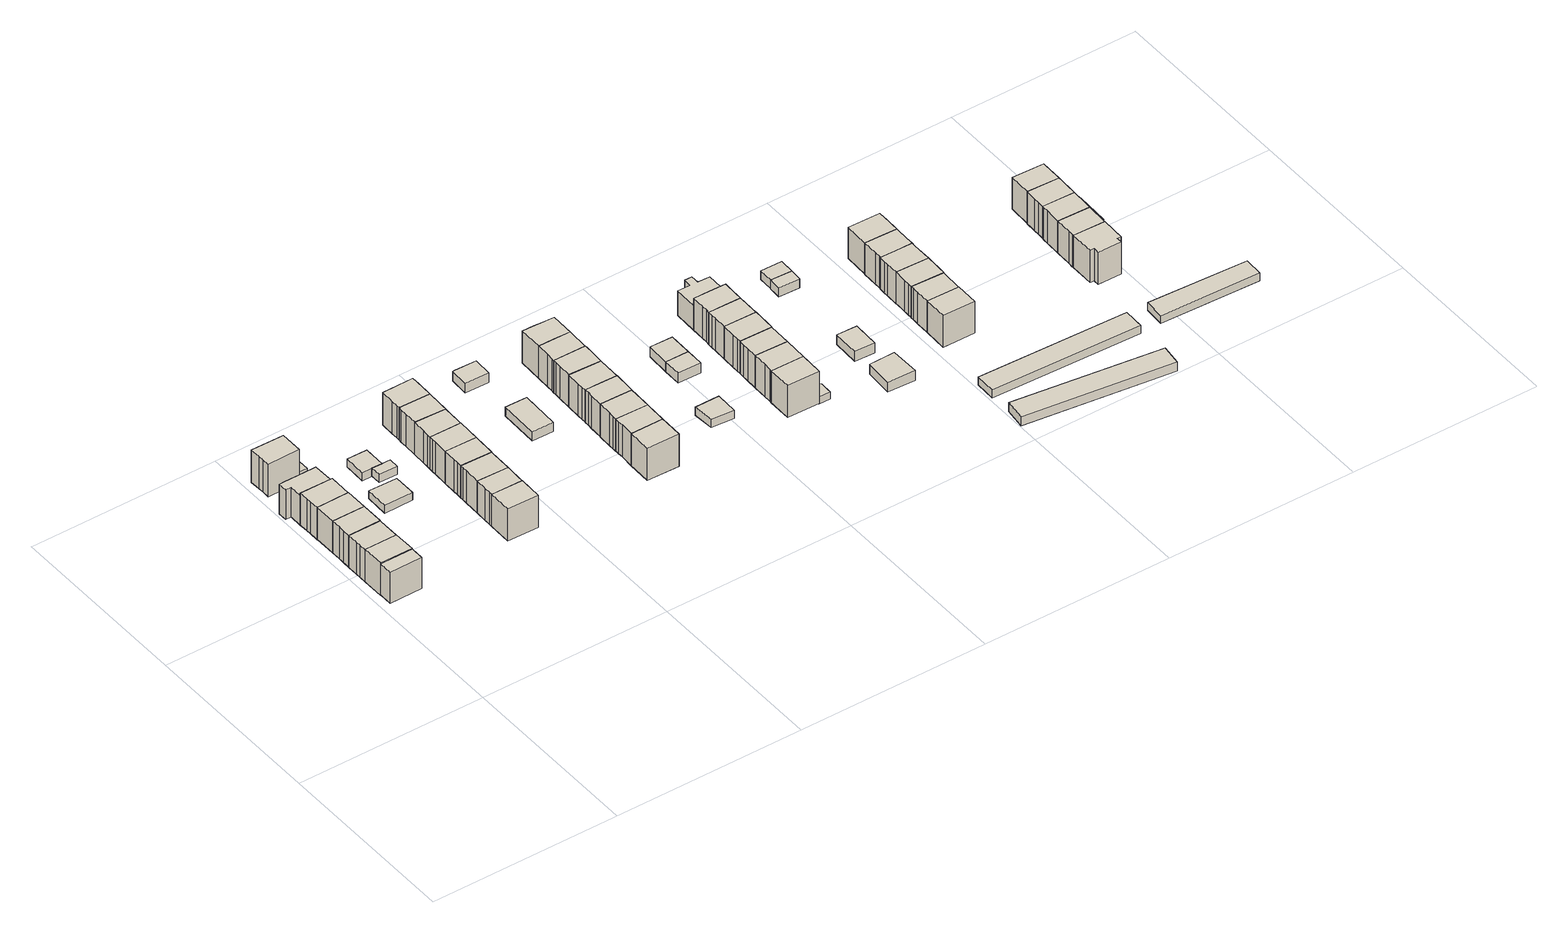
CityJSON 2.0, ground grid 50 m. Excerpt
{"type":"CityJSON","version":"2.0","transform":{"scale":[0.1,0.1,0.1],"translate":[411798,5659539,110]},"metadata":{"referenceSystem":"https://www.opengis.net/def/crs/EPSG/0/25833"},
"CityObjects":{
"building1":{"type":"Building","attributes":{"Dachtyp_tdc":"tdcGableRoof","Gemeindeschluessel":14612000,"Dachneigung":48.62,"QualitaetDacherkennung":71,"Geometrietyp2DReferenz":"3000","measuredHeight":11.36,"function":"31001_9998","roofType":"3100"},"geometry":[{"type":"Solid","lod":"1","boundaries":[[[[0,1,2,3]],[[4,5,6,7]],[[3,5,4,0]],[[2,6,5,3]],[[1,7,6,2]],[[0,4,7,1]]]]}]},
"building2":{"type":"Building","attributes":{"Dachtyp_tdc":"tdcGableRoof","Gemeindeschluessel":14612000,"Dachneigung":48.06,"QualitaetDacherkennung":89,"Geometrietyp2DReferenz":"3000","measuredHeight":11.69,"function":"31001_9998","roofType":"3100"},"geometry":[{"type":"Solid","lod":"1","boundaries":[[[[8,9,10,11]],[[12,13,14,15]],[[11,13,12,8]],[[10,14,13,11]],[[9,15,14,10]],[[8,12,15,9]]]]}]},
"building3":{"type":"Building","attributes":{"Dachtyp_tdc":"tdcGableRoof","Gemeindeschluessel":14612000,"Dachneigung":48.66,"QualitaetDacherkennung":88,"Geometrietyp2DReferenz":"3000","measuredHeight":11.67,"function":"31001_9998","roofType":"3100"},"geometry":[{"type":"Solid","lod":"1","boundaries":[[[[16,17,18,19,20,21,22,23,24]],[[25,26,27,28,29,12,30,15,31]],[[24,26,25,16]],[[23,27,26,24]],[[22,28,27,23]],[[21,29,28,22]],[[20,12,29,21]],[[19,30,12,20]],[[18,15,30,19]],[[17,31,15,18]],[[16,25,31,17]]]]}]},
"building4":{"type":"Building","attributes":{"Dachtyp_tdc":"tdcGableRoof","Gemeindeschluessel":14612000,"Dachneigung":47.89,"QualitaetDacherkennung":84,"Geometrietyp2DReferenz":"3000","measuredHeight":11.69,"function":"31001_9998","roofType":"3100"},"geometry":[{"type":"Solid","lod":"1","boundaries":[[[[32,33,34,35,36,37,38,39,40]],[[41,42,43,44,45,46,47,48,49]],[[40,42,41,32]],[[39,43,42,40]],[[38,44,43,39]],[[37,45,44,38]],[[36,46,45,37]],[[35,47,46,36]],[[34,48,47,35]],[[33,49,48,34]],[[32,41,49,33]]]]}]},
"building5":{"type":"Building","attributes":{"Dachtyp_tdc":"tdcFreeFormRoof","Gemeindeschluessel":14612000,"Dachneigung":47.27,"QualitaetDacherkennung":89,"Geometrietyp2DReferenz":"3000","measuredHeight":11.6,"function":"31001_9998","roofType":"5000"},"geometry":[{"type":"Solid","lod":"1","boundaries":[[[[36,34,50,51]],[[46,52,53,48]],[[51,52,46,36]],[[50,53,52,51]],[[34,48,53,50]],[[36,46,48,34]]]]}]},
"building6":{"type":"Building","attributes":{"Dachtyp_tdc":"tdcFreeFormRoof","Gemeindeschluessel":14612000,"Dachneigung":48.48,"QualitaetDacherkennung":84,"Geometrietyp2DReferenz":"3000","measuredHeight":11.69,"function":"31001_9998","roofType":"5000"},"geometry":[{"type":"Solid","lod":"1","boundaries":[[[[54,55,56,57,58,59]],[[60,61,62,63,64,65]],[[59,61,60,54]],[[58,62,61,59]],[[57,63,62,58]],[[56,64,63,57]],[[55,65,64,56]],[[54,60,65,55]]]]}]},
"building7":{"type":"Building","attributes":{"Dachtyp_tdc":"tdcGableRoof","Gemeindeschluessel":14612000,"Dachneigung":48.57,"QualitaetDacherkennung":85,"Geometrietyp2DReferenz":"3000","measuredHeight":11.7,"function":"31001_9998","roofType":"3100"},"geometry":[{"type":"Solid","lod":"1","boundaries":[[[[66,67,68,69,70,71,72,73,74,75]],[[76,77,78,79,80,81,62,82,61,83]],[[75,77,76,66]],[[74,78,77,75]],[[73,79,78,74]],[[72,80,79,73]],[[71,81,80,72]],[[70,62,81,71]],[[69,82,62,70]],[[68,61,82,69]],[[67,83,61,68]],[[66,76,83,67]]]]}]},
"building8":{"type":"Building","attributes":{"Dachtyp_tdc":"tdcFreeFormRoof","Gemeindeschluessel":14612000,"Dachneigung":56.59,"QualitaetDacherkennung":27,"Geometrietyp2DReferenz":"3000","measuredHeight":2.57,"function":"31001_9998","roofType":"5000"},"geometry":[{"type":"Solid","lod":"1","boundaries":[[[[84,85,86,87,88]],[[28,89,90,91,29]],[[88,89,28,84]],[[87,90,89,88]],[[86,91,90,87]],[[85,29,91,86]],[[84,28,29,85]]]]}]},
"building9":{"type":"Building","attributes":{"Dachtyp_tdc":"tdcFreeFormRoof","Gemeindeschluessel":14612000,"Dachneigung":48.13,"QualitaetDacherkennung":85,"Geometrietyp2DReferenz":"3000","measuredHeight":11.7,"function":"31001_9998","roofType":"5000"},"geometry":[{"type":"Solid","lod":"1","boundaries":[[[[92,93,94,95,96,97]],[[98,99,100,101,102,103]],[[97,99,98,92]],[[96,100,99,97]],[[95,101,100,96]],[[94,102,101,95]],[[93,103,102,94]],[[92,98,103,93]]]]}]},
"building10":{"type":"Building","attributes":{"Dachtyp_tdc":"tdcPolyFlatRoof","Gemeindeschluessel":14612000,"Dachneigung":0,"QualitaetDacherkennung":0,"Geometrietyp2DReferenz":"3000","BezugspunktDach":"2000","measuredHeight":3,"function":"31001_9998"},"geometry":[{"type":"Solid","lod":"1","boundaries":[[[[104,105,106,107,108,109]],[[80,110,111,112,113,81]],[[109,110,80,104]],[[108,111,110,109]],[[107,112,111,108]],[[106,113,112,107]],[[105,81,113,106]],[[104,80,81,105]]]]}]},
"building11":{"type":"Building","attributes":{"Dachtyp_tdc":"tdcPolyFlatRoof","Gemeindeschluessel":14612000,"Dachneigung":0,"QualitaetDacherkennung":62,"Geometrietyp2DReferenz":"3000","measuredHeight":3,"function":"31001_9998","roofType":"1000"},"geometry":[{"type":"Solid","lod":"1","boundaries":[[[[114,115,116,117]],[[118,119,120,121]],[[117,119,118,114]],[[116,120,119,117]],[[115,121,120,116]],[[114,118,121,115]]]]}]},
"building12":{"type":"Building","attributes":{"Dachtyp_tdc":"tdcPolyFlatRoof","Gemeindeschluessel":14612000,"Dachneigung":0,"QualitaetDacherkennung":68,"Geometrietyp2DReferenz":"3000","measuredHeight":3,"function":"31001_9998","roofType":"1000"},"geometry":[{"type":"Solid","lod":"1","boundaries":[[[[116,122,123,117]],[[120,119,124,125]],[[117,119,120,116]],[[123,124,119,117]],[[122,125,124,123]],[[116,120,125,122]]]]}]},
"building13":{"type":"Building","attributes":{"Dachtyp_tdc":"tdcPolyFlatRoof","Gemeindeschluessel":14612000,"Dachneigung":3.36,"QualitaetDacherkennung":92,"Geometrietyp2DReferenz":"3000","measuredHeight":2.39,"function":"31001_9998","roofType":"2100"},"geometry":[{"type":"Solid","lod":"1","boundaries":[[[[126,127,128,129]],[[130,131,132,133]],[[129,131,130,126]],[[128,132,131,129]],[[127,133,132,128]],[[126,130,133,127]]]]}]},
"building14":{"type":"Building","attributes":{"Dachtyp_tdc":"tdcPolyFlatRoof","Gemeindeschluessel":14612000,"Dachneigung":4.15,"QualitaetDacherkennung":97,"Geometrietyp2DReferenz":"3000","measuredHeight":2.44,"function":"31001_9998","roofType":"2100"},"geometry":[{"type":"Solid","lod":"1","boundaries":[[[[134,135,136,137,138]],[[139,140,141,142,143]],[[138,140,139,134]],[[137,141,140,138]],[[136,142,141,137]],[[135,143,142,136]],[[134,139,143,135]]]]}]},
"building15":{"type":"Building","attributes":{"Dachtyp_tdc":"tdcPolyFlatRoof","Gemeindeschluessel":14612000,"Dachneigung":3.51,"QualitaetDacherkennung":94,"Geometrietyp2DReferenz":"3000","measuredHeight":2.45,"function":"31001_9998","roofType":"2100"},"geometry":[{"type":"Solid","lod":"1","boundaries":[[[[144,145,146,147,148]],[[149,150,151,152,153]],[[148,150,149,144]],[[147,151,150,148]],[[146,152,151,147]],[[145,153,152,146]],[[144,149,153,145]]]]}]},
"building16":{"type":"Building","attributes":{"Dachtyp_tdc":"tdcHipAndGableRoof","Gemeindeschluessel":14612000,"Dachneigung":49.47,"QualitaetDacherkennung":77,"Geometrietyp2DReferenz":"3000","measuredHeight":11.58,"function":"31001_9998","roofType":"5000"},"geometry":[{"type":"Solid","lod":"1","boundaries":[[[[154,155,156,157]],[[158,159,160,161]],[[157,159,158,154]],[[156,160,159,157]],[[155,161,160,156]],[[154,158,161,155]]]]}]},
"building17":{"type":"Building","attributes":{"Dachtyp_tdc":"tdcGableRoof","Gemeindeschluessel":14612000,"Dachneigung":48.68,"QualitaetDacherkennung":81,"Geometrietyp2DReferenz":"3000","measuredHeight":11.58,"function":"31001_9998","roofType":"3100"},"geometry":[{"type":"Solid","lod":"1","boundaries":[[[[162,163,164,165,166,167,168,169]],[[170,171,172,173,174,175,176,177]],[[169,171,170,162]],[[168,172,171,169]],[[167,173,172,168]],[[166,174,173,167]],[[165,175,174,166]],[[164,176,175,165]],[[163,177,176,164]],[[162,170,177,163]]]]}]},
"building18":{"type":"Building","attributes":{"Dachtyp_tdc":"tdcFreeFormRoof","Gemeindeschluessel":14612000,"Dachneigung":48.72,"QualitaetDacherkennung":82,"Geometrietyp2DReferenz":"3000","measuredHeight":11.56,"function":"31001_9998","roofType":"5000"},"geometry":[{"type":"Solid","lod":"1","boundaries":[[[[166,164,178,179,180,181]],[[174,182,183,184,185,176]],[[181,182,174,166]],[[180,183,182,181]],[[179,184,183,180]],[[178,185,184,179]],[[164,176,185,178]],[[166,174,176,164]]]]}]},
"building19":{"type":"Building","attributes":{"Dachtyp_tdc":"tdcGableRoof","Gemeindeschluessel":14612000,"Dachneigung":48.4,"QualitaetDacherkennung":82,"Geometrietyp2DReferenz":"3000","measuredHeight":11.58,"function":"31001_9998","roofType":"3100"},"geometry":[{"type":"Solid","lod":"1","boundaries":[[[[186,187,188,189,190,191]],[[192,185,184,193,194,195]],[[191,185,192,186]],[[190,184,185,191]],[[189,193,184,190]],[[188,194,193,189]],[[187,195,194,188]],[[186,192,195,187]]]]}]},
"building20":{"type":"Building","attributes":{"Dachtyp_tdc":"tdcFreeFormRoof","Gemeindeschluessel":14612000,"Dachneigung":48.79,"QualitaetDacherkennung":82,"Geometrietyp2DReferenz":"3000","measuredHeight":11.69,"function":"31001_9998","roofType":"5000"},"geometry":[{"type":"Solid","lod":"1","boundaries":[[[[187,186,196,197,198,199]],[[195,200,201,202,203,192]],[[199,200,195,187]],[[198,201,200,199]],[[197,202,201,198]],[[196,203,202,197]],[[186,192,203,196]],[[187,195,192,186]]]]}]},
"building21":{"type":"Building","attributes":{"Dachtyp_tdc":"tdcFreeFormRoof","Gemeindeschluessel":14612000,"Dachneigung":48.69,"QualitaetDacherkennung":81,"Geometrietyp2DReferenz":"3000","measuredHeight":11.61,"function":"31001_9998","roofType":"5000"},"geometry":[{"type":"Solid","lod":"1","boundaries":[[[[204,205,206,207,208,209]],[[202,210,211,212,213,203]],[[209,210,202,204]],[[208,211,210,209]],[[207,212,211,208]],[[206,213,212,207]],[[205,203,213,206]],[[204,202,203,205]]]]}]},
"building22":{"type":"Building","attributes":{"Dachtyp_tdc":"tdcFreeFormRoof","Gemeindeschluessel":14612000,"Dachneigung":47.93,"QualitaetDacherkennung":81,"Geometrietyp2DReferenz":"3000","measuredHeight":11.59,"function":"31001_9998","roofType":"5000"},"geometry":[{"type":"Solid","lod":"1","boundaries":[[[[214,215,216,217,218,219]],[[213,212,220,221,222,223]],[[219,212,213,214]],[[218,220,212,219]],[[217,221,220,218]],[[216,222,221,217]],[[215,223,222,216]],[[214,213,223,215]]]]}]},
"building23":{"type":"Building","attributes":{"Dachtyp_tdc":"tdcFreeFormRoof","Gemeindeschluessel":14612000,"Dachneigung":48.49,"QualitaetDacherkennung":83,"Geometrietyp2DReferenz":"3000","measuredHeight":11.59,"function":"31001_9998","roofType":"5000"},"geometry":[{"type":"Solid","lod":"1","boundaries":[[[[216,215,224,225,226,227,228]],[[222,229,230,231,232,233,223]],[[228,229,222,216]],[[227,230,229,228]],[[226,231,230,227]],[[225,232,231,226]],[[224,233,232,225]],[[215,223,233,224]],[[216,222,223,215]]]]}]},
"building24":{"type":"Building","attributes":{"Dachtyp_tdc":"tdcGableRoof","Gemeindeschluessel":14612000,"Dachneigung":25.52,"QualitaetDacherkennung":22,"Geometrietyp2DReferenz":"3000","measuredHeight":3.19,"function":"31001_9998","roofType":"3100"},"geometry":[{"type":"Solid","lod":"1","boundaries":[[[[234,235,236,237]],[[238,239,240,241]],[[237,239,238,234]],[[236,240,239,237]],[[235,241,240,236]],[[234,238,241,235]]]]}]},
"building25":{"type":"Building","attributes":{"Dachtyp_tdc":"tdcFreeFormRoof","Gemeindeschluessel":14612000,"Dachneigung":60.91,"QualitaetDacherkennung":11,"Geometrietyp2DReferenz":"3000","measuredHeight":3.28,"function":"31001_9998","roofType":"5000"},"geometry":[{"type":"Solid","lod":"1","boundaries":[[[[242,243,244,245]],[[240,246,247,241]],[[245,246,240,242]],[[244,247,246,245]],[[243,241,247,244]],[[242,240,241,243]]]]}]},
"building26":{"type":"Building","attributes":{"Dachtyp_tdc":"tdcPolyFlatRoof","Gemeindeschluessel":14612000,"Dachneigung":0,"QualitaetDacherkennung":0,"Geometrietyp2DReferenz":"3000","BezugspunktDach":"2000","measuredHeight":3,"function":"31001_9998"},"geometry":[{"type":"Solid","lod":"1","boundaries":[[[[248,249,250,251]],[[246,252,253,247]],[[251,252,246,248]],[[250,253,252,251]],[[249,247,253,250]],[[248,246,247,249]]]]}]},
"building27":{"type":"Building","attributes":{"Dachtyp_tdc":"tdcPolyFlatRoof","Gemeindeschluessel":14612000,"Dachneigung":2.96,"QualitaetDacherkennung":95,"Geometrietyp2DReferenz":"3000","measuredHeight":2.78,"function":"31001_9998","roofType":"2100"},"geometry":[{"type":"Solid","lod":"1","boundaries":[[[[254,255,256,257]],[[258,259,260,261]],[[257,259,258,254]],[[256,260,259,257]],[[255,261,260,256]],[[254,258,261,255]]]]}]},
"building28":{"type":"Building","attributes":{"Dachtyp_tdc":"tdcPolyFlatRoof","Gemeindeschluessel":14612000,"Dachneigung":0,"QualitaetDacherkennung":91,"Geometrietyp2DReferenz":"3000","measuredHeight":2.86,"function":"31001_9998","roofType":"1000"},"geometry":[{"type":"Solid","lod":"1","boundaries":[[[[262,263,264,265,266]],[[267,268,269,270,271]],[[266,268,267,262]],[[265,269,268,266]],[[264,270,269,265]],[[263,271,270,264]],[[262,267,271,263]]]]}]},
"building29":{"type":"Building","attributes":{"Dachtyp_tdc":"tdcFreeFormRoof","Gemeindeschluessel":14612000,"Dachneigung":47.84,"QualitaetDacherkennung":83,"Geometrietyp2DReferenz":"3000","measuredHeight":11.62,"function":"31001_9998","roofType":"5000"},"geometry":[{"type":"Solid","lod":"1","boundaries":[[[[272,273,274,275,276]],[[277,278,279,280,281]],[[276,278,277,272]],[[275,279,278,276]],[[274,280,279,275]],[[273,281,280,274]],[[272,277,281,273]]]]}]},
"building30":{"type":"Building","attributes":{"Dachtyp_tdc":"tdcFreeFormRoof","Gemeindeschluessel":14612000,"Dachneigung":47.9,"QualitaetDacherkennung":84,"Geometrietyp2DReferenz":"3000","measuredHeight":11.61,"function":"31001_9998","roofType":"5000"},"geometry":[{"type":"Solid","lod":"1","boundaries":[[[[276,275,282,283,284,285]],[[278,286,287,288,289,279]],[[285,286,278,276]],[[284,287,286,285]],[[283,288,287,284]],[[282,289,288,283]],[[275,279,289,282]],[[276,278,279,275]]]]}]},
"building31":{"type":"Building","attributes":{"Dachtyp_tdc":"tdcFreeFormRoof","Gemeindeschluessel":14612000,"Dachneigung":47.68,"QualitaetDacherkennung":83,"Geometrietyp2DReferenz":"3000","measuredHeight":11.76,"function":"31001_9998","roofType":"5000"},"geometry":[{"type":"Solid","lod":"1","boundaries":[[[[283,282,290,291,292,293,294]],[[295,296,297,298,299,300,301]],[[294,296,295,283]],[[293,297,296,294]],[[292,298,297,293]],[[291,299,298,292]],[[290,300,299,291]],[[282,301,300,290]],[[283,295,301,282]]]]}]},
"building32":{"type":"Building","attributes":{"Dachtyp_tdc":"tdcGableRoof","Gemeindeschluessel":14612000,"Dachneigung":47.78,"QualitaetDacherkennung":82,"Geometrietyp2DReferenz":"3000","measuredHeight":11.75,"function":"31001_9998","roofType":"3100"},"geometry":[{"type":"Solid","lod":"1","boundaries":[[[[302,303,304,305,306,307,308,309]],[[310,311,312,313,314,315,316,317]],[[309,311,310,302]],[[308,312,311,309]],[[307,313,312,308]],[[306,314,313,307]],[[305,315,314,306]],[[304,316,315,305]],[[303,317,316,304]],[[302,310,317,303]]]]}]},
"building33":{"type":"Building","attributes":{"Dachtyp_tdc":"tdcPolyFlatRoof","Gemeindeschluessel":14612000,"Dachneigung":0,"QualitaetDacherkennung":61,"Geometrietyp2DReferenz":"3000","measuredHeight":3,"function":"31001_9998","roofType":"1000"},"geometry":[{"type":"Solid","lod":"1","boundaries":[[[[318,319,320,321,322]],[[323,324,301,325,326]],[[322,324,323,318]],[[321,301,324,322]],[[320,325,301,321]],[[319,326,325,320]],[[318,323,326,319]]]]}]},
"building34":{"type":"Building","attributes":{"Dachtyp_tdc":"tdcFreeFormRoof","Gemeindeschluessel":14612000,"Dachneigung":48.76,"QualitaetDacherkennung":84,"Geometrietyp2DReferenz":"3000","measuredHeight":11.66,"function":"31001_9998","roofType":"5000"},"geometry":[{"type":"Solid","lod":"1","boundaries":[[[[327,328,329,330,331,332]],[[333,334,335,336,337,338]],[[332,334,333,327]],[[331,335,334,332]],[[330,336,335,331]],[[329,337,336,330]],[[328,338,337,329]],[[327,333,338,328]]]]}]},
"building35":{"type":"Building","attributes":{"Dachtyp_tdc":"tdcGableRoof","Gemeindeschluessel":14612000,"Dachneigung":39.22,"QualitaetDacherkennung":37,"Geometrietyp2DReferenz":"3000","measuredHeight":2.44,"function":"31001_9998","roofType":"3100"},"geometry":[{"type":"Solid","lod":"1","boundaries":[[[[339,340,341,342]],[[301,300,343,325]],[[342,300,301,339]],[[341,343,300,342]],[[340,325,343,341]],[[339,301,325,340]]]]}]},
"building36":{"type":"Building","attributes":{"Dachtyp_tdc":"tdcFreeFormRoof","Gemeindeschluessel":14612000,"Dachneigung":47.85,"QualitaetDacherkennung":82,"Geometrietyp2DReferenz":"3000","measuredHeight":11.65,"function":"31001_9998","roofType":"5000"},"geometry":[{"type":"Solid","lod":"1","boundaries":[[[[344,345,346,347,348,349,350]],[[338,337,351,352,353,354,355]],[[350,337,338,344]],[[349,351,337,350]],[[348,352,351,349]],[[347,353,352,348]],[[346,354,353,347]],[[345,355,354,346]],[[344,338,355,345]]]]}]},
"building37":{"type":"Building","attributes":{"Dachtyp_tdc":"tdcFreeFormRoof","Gemeindeschluessel":14612000,"Dachneigung":47.59,"QualitaetDacherkennung":84,"Geometrietyp2DReferenz":"3000","measuredHeight":11.63,"function":"31001_9998","roofType":"5000"},"geometry":[{"type":"Solid","lod":"1","boundaries":[[[[356,357,358,359,360,361]],[[362,363,364,365,354,353]],[[361,363,362,356]],[[360,364,363,361]],[[359,365,364,360]],[[358,354,365,359]],[[357,353,354,358]],[[356,362,353,357]]]]}]},
"building38":{"type":"Building","attributes":{"Dachtyp_tdc":"tdcPolyFlatRoof","Gemeindeschluessel":14612000,"Dachneigung":0,"QualitaetDacherkennung":77,"Geometrietyp2DReferenz":"3000","measuredHeight":3,"function":"31001_9998","roofType":"1000"},"geometry":[{"type":"Solid","lod":"1","boundaries":[[[[366,367,368,369]],[[370,371,372,373]],[[369,371,370,366]],[[368,372,371,369]],[[367,373,372,368]],[[366,370,373,367]]]]}]},
"building39":{"type":"Building","attributes":{"Dachtyp_tdc":"tdcHipAndGableRoof","Gemeindeschluessel":14612000,"Dachneigung":48.49,"QualitaetDacherkennung":77,"Geometrietyp2DReferenz":"3000","measuredHeight":11.59,"function":"31001_9998","roofType":"5000"},"geometry":[{"type":"Solid","lod":"1","boundaries":[[[[360,374,359,375,376,377,378]],[[364,379,380,381,382,365,383]],[[378,379,364,360]],[[377,380,379,378]],[[376,381,380,377]],[[375,382,381,376]],[[359,365,382,375]],[[374,383,365,359]],[[360,364,383,374]]]]}]},
"building40":{"type":"Building","attributes":{"Dachtyp_tdc":"tdcFreeFormRoof","Gemeindeschluessel":14612000,"Dachneigung":35.54,"QualitaetDacherkennung":19,"Geometrietyp2DReferenz":"3000","measuredHeight":2.54,"function":"31001_9998","roofType":"5000"},"geometry":[{"type":"Solid","lod":"1","boundaries":[[[[384,385,386,387]],[[372,371,388,389]],[[387,371,372,384]],[[386,388,371,387]],[[385,389,388,386]],[[384,372,389,385]]]]}]},
"building41":{"type":"Building","attributes":{"Dachtyp_tdc":"tdcPolyFlatRoof","Gemeindeschluessel":14612000,"Dachneigung":3.02,"QualitaetDacherkennung":97,"Geometrietyp2DReferenz":"3000","measuredHeight":2.49,"function":"31001_9998","roofType":"2100"},"geometry":[{"type":"Solid","lod":"1","boundaries":[[[[390,391,392,393]],[[394,395,396,397]],[[393,395,394,390]],[[392,396,395,393]],[[391,397,396,392]],[[390,394,397,391]]]]}]},
"building42":{"type":"Building","attributes":{"Dachtyp_tdc":"tdcPolyFlatRoof","Gemeindeschluessel":14612000,"Dachneigung":0,"QualitaetDacherkennung":95,"Geometrietyp2DReferenz":"3000","measuredHeight":2.93,"function":"31001_9998","roofType":"1000"},"geometry":[{"type":"Solid","lod":"1","boundaries":[[[[398,399,400,401]],[[402,403,404,405]],[[401,403,402,398]],[[400,404,403,401]],[[399,405,404,400]],[[398,402,405,399]]]]}]},
"building43":{"type":"Building","attributes":{"Dachtyp_tdc":"tdcPolyFlatRoof","Gemeindeschluessel":14612000,"Dachneigung":0,"QualitaetDacherkennung":95,"Geometrietyp2DReferenz":"3000","measuredHeight":2.89,"function":"31001_9998","roofType":"1000"},"geometry":[{"type":"Solid","lod":"1","boundaries":[[[[398,406,407,399]],[[402,405,408,409]],[[399,405,402,398]],[[407,408,405,399]],[[406,409,408,407]],[[398,402,409,406]]]]}]},
"building44":{"type":"Building","attributes":{"Dachtyp_tdc":"tdcFreeFormRoof","Gemeindeschluessel":14612000,"Dachneigung":47.08,"QualitaetDacherkennung":82,"Geometrietyp2DReferenz":"3000","measuredHeight":11.62,"function":"31001_9998","roofType":"5000"},"geometry":[{"type":"Solid","lod":"1","boundaries":[[[[410,411,412,413,414]],[[415,416,417,418,419]],[[414,416,415,410]],[[413,417,416,414]],[[412,418,417,413]],[[411,419,418,412]],[[410,415,419,411]]]]}]},
"building45":{"type":"Building","attributes":{"Dachtyp_tdc":"tdcFreeFormRoof","Gemeindeschluessel":14612000,"Dachneigung":48.55,"QualitaetDacherkennung":84,"Geometrietyp2DReferenz":"3000","measuredHeight":11.74,"function":"31001_9998","roofType":"5000"},"geometry":[{"type":"Solid","lod":"1","boundaries":[[[[420,413,412,421,422,423]],[[424,425,426,427,428,429]],[[423,425,424,420]],[[422,426,425,423]],[[421,427,426,422]],[[412,428,427,421]],[[413,429,428,412]],[[420,424,429,413]]]]}]},
"building46":{"type":"Building","attributes":{"Dachtyp_tdc":"tdcFreeFormRoof","Gemeindeschluessel":14612000,"Dachneigung":48.99,"QualitaetDacherkennung":82,"Geometrietyp2DReferenz":"3000","measuredHeight":11.74,"function":"31001_9998","roofType":"5000"},"geometry":[{"type":"Solid","lod":"1","boundaries":[[[[430,422,421,431,432,433]],[[434,435,436,437,427,426]],[[433,435,434,430]],[[432,436,435,433]],[[431,437,436,432]],[[421,427,437,431]],[[422,426,427,421]],[[430,434,426,422]]]]}]},
"building47":{"type":"Building","attributes":{"Dachtyp_tdc":"tdcFreeFormRoof","Gemeindeschluessel":14612000,"Dachneigung":37.14,"QualitaetDacherkennung":25,"Geometrietyp2DReferenz":"3000","measuredHeight":2.57,"function":"31001_9998","roofType":"5000"},"geometry":[{"type":"Solid","lod":"1","boundaries":[[[[438,439,440,441,442]],[[443,444,445,446,447]],[[442,444,443,438]],[[441,445,444,442]],[[440,446,445,441]],[[439,447,446,440]],[[438,443,447,439]]]]}]},
"building48":{"type":"Building","attributes":{"Dachtyp_tdc":"tdcFreeFormRoof","Gemeindeschluessel":14612000,"Dachneigung":48.8,"QualitaetDacherkennung":83,"Geometrietyp2DReferenz":"3000","measuredHeight":11.77,"function":"31001_9998","roofType":"5000"},"geometry":[{"type":"Solid","lod":"1","boundaries":[[[[448,449,450,451,452,453]],[[436,454,455,456,457,437]],[[453,454,436,448]],[[452,455,454,453]],[[451,456,455,452]],[[450,457,456,451]],[[449,437,457,450]],[[448,436,437,449]]]]}]},
"building49":{"type":"Building","attributes":{"Dachtyp_tdc":"tdcFreeFormRoof","Gemeindeschluessel":14612000,"Dachneigung":48.8,"QualitaetDacherkennung":84,"Geometrietyp2DReferenz":"3000","measuredHeight":11.77,"function":"31001_9998","roofType":"5000"},"geometry":[{"type":"Solid","lod":"1","boundaries":[[[[458,459,460,461,462,463]],[[456,464,465,466,467,457]],[[463,464,456,458]],[[462,465,464,463]],[[461,466,465,462]],[[460,467,466,461]],[[459,457,467,460]],[[458,456,457,459]]]]}]},
"building50":{"type":"Building","attributes":{"Dachtyp_tdc":"tdcGableRoof","Gemeindeschluessel":14612000,"Dachneigung":48.34,"QualitaetDacherkennung":82,"Geometrietyp2DReferenz":"3000","measuredHeight":11.71,"function":"31001_9998","roofType":"3100"},"geometry":[{"type":"Solid","lod":"1","boundaries":[[[[460,468,469,470,471,472,473,461,474]],[[475,476,477,478,479,480,481,482,483]],[[474,476,475,460]],[[461,477,476,474]],[[473,478,477,461]],[[472,479,478,473]],[[471,480,479,472]],[[470,481,480,471]],[[469,482,481,470]],[[468,483,482,469]],[[460,475,483,468]]]]}]},
"building51":{"type":"Building","attributes":{"Dachtyp_tdc":"tdcHipAndGableRoof","Gemeindeschluessel":14612000,"Dachneigung":48.66,"QualitaetDacherkennung":78,"Geometrietyp2DReferenz":"3000","measuredHeight":11.61,"function":"31001_9998","roofType":"5000"},"geometry":[{"type":"Solid","lod":"1","boundaries":[[[[484,485,486,487,488,489,490,491,492]],[[480,493,494,495,496,497,498,482,481]],[[492,493,480,484]],[[491,494,493,492]],[[490,495,494,491]],[[489,496,495,490]],[[488,497,496,489]],[[487,498,497,488]],[[486,482,498,487]],[[485,481,482,486]],[[484,480,481,485]]]]}]},
"building52":{"type":"Building","attributes":{"Dachtyp_tdc":"tdcPolyFlatRoof","Gemeindeschluessel":14612000,"Dachneigung":0,"QualitaetDacherkennung":67,"Geometrietyp2DReferenz":"3000","measuredHeight":3,"function":"31001_9998","roofType":"1000"},"geometry":[{"type":"Solid","lod":"1","boundaries":[[[[499,500,501,502]],[[503,467,504,505]],[[502,467,503,499]],[[501,504,467,502]],[[500,505,504,501]],[[499,503,505,500]]]]}]},
"building53":{"type":"Building","attributes":{"Dachtyp_tdc":"tdcPolyFlatRoof","Gemeindeschluessel":14612000,"Dachneigung":2.58,"QualitaetDacherkennung":90,"Geometrietyp2DReferenz":"3000","measuredHeight":2.98,"function":"31001_9998","roofType":"2100"},"geometry":[{"type":"Solid","lod":"1","boundaries":[[[[506,507,508,509]],[[510,511,512,513]],[[509,511,510,506]],[[508,512,511,509]],[[507,513,512,508]],[[506,510,513,507]]]]}]},
"building54":{"type":"Building","attributes":{"Dachtyp_tdc":"tdcPolyFlatRoof","Gemeindeschluessel":14612000,"Dachneigung":0,"QualitaetDacherkennung":92,"Geometrietyp2DReferenz":"3000","measuredHeight":2.87,"function":"31001_9998","roofType":"1000"},"geometry":[{"type":"Solid","lod":"1","boundaries":[[[[514,515,516,517]],[[518,519,520,521]],[[517,519,518,514]],[[516,520,519,517]],[[515,521,520,516]],[[514,518,521,515]]]]}]},
"building55":{"type":"Building","attributes":{"Dachtyp_tdc":"tdcPolyFlatRoof","Gemeindeschluessel":14612000,"Dachneigung":3.14,"QualitaetDacherkennung":92,"Geometrietyp2DReferenz":"3000","measuredHeight":2.66,"function":"31001_9998","roofType":"2100"},"geometry":[{"type":"Solid","lod":"1","boundaries":[[[[522,523,524,525]],[[526,527,528,529]],[[525,527,526,522]],[[524,528,527,525]],[[523,529,528,524]],[[522,526,529,523]]]]}]},
"building56":{"type":"Building","attributes":{"Dachtyp_tdc":"tdcPolyFlatRoof","Gemeindeschluessel":14612000,"Dachneigung":0,"QualitaetDacherkennung":91,"Geometrietyp2DReferenz":"3000","measuredHeight":2.52,"function":"31001_9998","roofType":"1000"},"geometry":[{"type":"Solid","lod":"1","boundaries":[[[[525,524,530,531]],[[532,533,534,535]],[[531,533,532,525]],[[530,534,533,531]],[[524,535,534,530]],[[525,532,535,524]]]]}]},
"building57":{"type":"Building","attributes":{"Dachtyp_tdc":"tdcHipAndGableRoof","Gemeindeschluessel":14612000,"Dachneigung":48.23,"QualitaetDacherkennung":74,"Geometrietyp2DReferenz":"3000","measuredHeight":11.63,"function":"31001_9998","roofType":"5000"},"geometry":[{"type":"Solid","lod":"1","boundaries":[[[[536,537,538,539]],[[540,541,542,543]],[[539,541,540,536]],[[538,542,541,539]],[[537,543,542,538]],[[536,540,543,537]]]]}]},
"building58":{"type":"Building","attributes":{"Dachtyp_tdc":"tdcFreeFormRoof","Gemeindeschluessel":14612000,"Dachneigung":48.41,"QualitaetDacherkennung":80,"Geometrietyp2DReferenz":"3000","measuredHeight":11.55,"function":"31001_9998","roofType":"5000"},"geometry":[{"type":"Solid","lod":"1","boundaries":[[[[544,545,546,547,548,549]],[[543,550,551,552,553,540]],[[549,550,543,544]],[[548,551,550,549]],[[547,552,551,548]],[[546,553,552,547]],[[545,540,553,546]],[[544,543,540,545]]]]}]},
"building59":{"type":"Building","attributes":{"Dachtyp_tdc":"tdcPolyFlatRoof","Gemeindeschluessel":14612000,"Dachneigung":0,"QualitaetDacherkennung":85,"Geometrietyp2DReferenz":"3000","measuredHeight":2.47,"function":"31001_2463","roofType":"1000"},"geometry":[{"type":"Solid","lod":"1","boundaries":[[[[554,555,556,557]],[[558,559,560,561]],[[557,559,558,554]],[[556,560,559,557]],[[555,561,560,556]],[[554,558,561,555]]]]}]},
"building60":{"type":"Building","attributes":{"Dachtyp_tdc":"tdcFreeFormRoof","Gemeindeschluessel":14612000,"Dachneigung":48.41,"QualitaetDacherkennung":78,"Geometrietyp2DReferenz":"3000","measuredHeight":11.55,"function":"31001_9998","roofType":"5000"},"geometry":[{"type":"Solid","lod":"1","boundaries":[[[[562,563,564,565,566,567]],[[568,569,570,571,572,573]],[[567,569,568,562]],[[566,570,569,567]],[[565,571,570,566]],[[564,572,571,565]],[[563,573,572,564]],[[562,568,573,563]]]]}]},
"building61":{"type":"Building","attributes":{"Gemeindeschluessel":14612000,"Geometrietyp2DReferenz":"3000","function":"31001_9998","roofType":"9999"},"children":["building61-1","building61-2"]},
"building61-1":{"type":"BuildingPart","attributes":{"Dachtyp_tdc":"tdcFreeFormRoof","Dachneigung":51.68,"QualitaetDacherkennung":38,"Geometrietyp2DReferenz":"3000","measuredHeight":2.39,"roofType":"5000"},"parents":["building61"],"geometry":[{"type":"Solid","lod":"1","boundaries":[[[[574,575,576,577]],[[578,579,580,581]],[[577,579,578,574]],[[576,580,579,577]],[[575,581,580,576]],[[574,578,581,575]]]]}]},
"building61-2":{"type":"BuildingPart","attributes":{"Dachtyp_tdc":"tdcGableRoof","Dachneigung":47.62,"QualitaetDacherkennung":81,"Geometrietyp2DReferenz":"3000","measuredHeight":11.61,"roofType":"3100"},"parents":["building61"],"geometry":[{"type":"Solid","lod":"1","boundaries":[[[[582,583,564,584,563,585,586,587,588]],[[589,590,591,592,578,581,593,594,595]],[[588,590,589,582]],[[587,591,590,588]],[[586,592,591,587]],[[585,578,592,586]],[[563,581,578,585]],[[584,593,581,563]],[[564,594,593,584]],[[583,595,594,564]],[[582,589,595,583]]]]}]},
"building62":{"type":"Building","attributes":{"Dachtyp_tdc":"tdcPolyFlatRoof","Gemeindeschluessel":14612000,"Dachneigung":8.18,"QualitaetDacherkennung":34,"Geometrietyp2DReferenz":"3000","measuredHeight":3.91,"function":"31001_9998","roofType":"2100"},"geometry":[{"type":"Solid","lod":"1","boundaries":[[[[596,597,598,599]],[[553,600,601,540]],[[599,600,553,596]],[[598,601,600,599]],[[597,540,601,598]],[[596,553,540,597]]]]}]},
"building63":{"type":"Building","attributes":{"Dachtyp_tdc":"tdcPolyFlatRoof","Gemeindeschluessel":14612000,"Dachneigung":0,"QualitaetDacherkennung":64,"Geometrietyp2DReferenz":"3000","measuredHeight":2.32,"function":"31001_2463","roofType":"1000"},"geometry":[{"type":"Solid","lod":"1","boundaries":[[[[602,603,604,605]],[[606,607,608,609]],[[605,607,606,602]],[[604,608,607,605]],[[603,609,608,604]],[[602,606,609,603]]]]}]},
"building64":{"type":"Building","attributes":{"Gemeindeschluessel":14612000,"Geometrietyp2DReferenz":"3000","function":"31001_9998","roofType":"9999"},"children":["building64-1","building64-2"]},
"building64-1":{"type":"BuildingPart","attributes":{"Dachtyp_tdc":"tdcGableRoof","Dachneigung":20.94,"QualitaetDacherkennung":14,"Geometrietyp2DReferenz":"3000","measuredHeight":3.25,"roofType":"3100"},"parents":["building64"],"geometry":[{"type":"Solid","lod":"1","boundaries":[[[[610,611,612,613]],[[614,615,616,617]],[[613,615,614,610]],[[612,616,615,613]],[[611,617,616,612]],[[610,614,617,611]]]]}]},
"building64-2":{"type":"BuildingPart","attributes":{"Dachtyp_tdc":"tdcGableRoof","Dachneigung":48.3,"QualitaetDacherkennung":81,"Geometrietyp2DReferenz":"3000","measuredHeight":11.54,"roofType":"3100"},"parents":["building64"],"geometry":[{"type":"Solid","lod":"1","boundaries":[[[[618,619,588,587,586,620,621,622,623]],[[624,625,626,614,617,627,628,629,630]],[[623,625,624,618]],[[622,626,625,623]],[[621,614,626,622]],[[620,617,614,621]],[[586,627,617,620]],[[587,628,627,586]],[[588,629,628,587]],[[619,630,629,588]],[[618,624,630,619]]]]}]},
"building65":{"type":"Building","attributes":{"Dachtyp_tdc":"tdcPolyFlatRoof","Gemeindeschluessel":14612000,"Dachneigung":0,"QualitaetDacherkennung":64,"Geometrietyp2DReferenz":"3000","measuredHeight":3,"function":"31001_9998","roofType":"1000"},"geometry":[{"type":"Solid","lod":"1","boundaries":[[[[631,632,633,634,635]],[[553,581,580,636,600]],[[635,581,553,631]],[[634,580,581,635]],[[633,636,580,634]],[[632,600,636,633]],[[631,553,600,632]]]]}]},
"building66":{"type":"Building","attributes":{"Gemeindeschluessel":14612000,"Geometrietyp2DReferenz":"3000","function":"31001_9998","roofType":"9999"},"children":["building66-1","building66-2"]},
"building66-1":{"type":"BuildingPart","attributes":{"Dachtyp_tdc":"tdcGableRoof","Dachneigung":61.64,"QualitaetDacherkennung":10,"Geometrietyp2DReferenz":"3000","measuredHeight":5.75,"roofType":"3100"},"parents":["building66"],"geometry":[{"type":"Solid","lod":"1","boundaries":[[[[637,638,639,640]],[[641,642,643,644]],[[640,642,641,637]],[[639,643,642,640]],[[638,644,643,639]],[[637,641,644,638]]]]}]},
"building66-2":{"type":"BuildingPart","attributes":{"Dachtyp_tdc":"tdcHipAndGableRoof","Dachneigung":48.33,"QualitaetDacherkennung":57,"Geometrietyp2DReferenz":"3000","measuredHeight":11.43,"roofType":"5000"},"parents":["building66"],"geometry":[{"type":"Solid","lod":"1","boundaries":[[[[645,623,621,646,647]],[[648,649,641,644,650]],[[647,649,648,645]],[[646,641,649,647]],[[621,644,641,646]],[[623,650,644,621]],[[645,648,650,623]]]]}]},
"building67":{"type":"Building","attributes":{"Dachtyp_tdc":"tdcFreeFormRoof","Gemeindeschluessel":14612000,"Dachneigung":48.52,"QualitaetDacherkennung":60,"Geometrietyp2DReferenz":"3000","measuredHeight":11.66,"function":"31001_9998","roofType":"5000"},"geometry":[{"type":"Solid","lod":"1","boundaries":[[[[651,652,653,654,655,656,657,658]],[[659,660,661,662,663,664,665,666]],[[658,660,659,651]],[[657,661,660,658]],[[656,662,661,657]],[[655,663,662,656]],[[654,664,663,655]],[[653,665,664,654]],[[652,666,665,653]],[[651,659,666,652]]]]}]},
"building68":{"type":"Building","attributes":{"Dachtyp_tdc":"tdcFreeFormRoof","Gemeindeschluessel":14612000,"Dachneigung":48.2,"QualitaetDacherkennung":83,"Geometrietyp2DReferenz":"3000","measuredHeight":11.69,"function":"31001_9998","roofType":"5000"},"geometry":[{"type":"Solid","lod":"1","boundaries":[[[[667,668,669,670,671,672,673]],[[674,675,676,677,678,679,680]],[[673,675,674,667]],[[672,676,675,673]],[[671,677,676,672]],[[670,678,677,671]],[[669,679,678,670]],[[668,680,679,669]],[[667,674,680,668]]]]}]},
"building69":{"type":"Building","attributes":{"Dachtyp_tdc":"tdcFreeFormRoof","Gemeindeschluessel":14612000,"Dachneigung":47.62,"QualitaetDacherkennung":79,"Geometrietyp2DReferenz":"3000","measuredHeight":11.62,"function":"31001_9998","roofType":"5000"},"geometry":[{"type":"Solid","lod":"1","boundaries":[[[[681,682,683,684,685,686]],[[687,688,677,676,689,690]],[[686,688,687,681]],[[685,677,688,686]],[[684,676,677,685]],[[683,689,676,684]],[[682,690,689,683]],[[681,687,690,682]]]]}]},
"building70":{"type":"Building","attributes":{"Dachtyp_tdc":"tdcFreeFormRoof","Gemeindeschluessel":14612000,"Dachneigung":48.38,"QualitaetDacherkennung":79,"Geometrietyp2DReferenz":"3000","measuredHeight":11.53,"function":"31001_9998","roofType":"5000"},"geometry":[{"type":"Solid","lod":"1","boundaries":[[[[686,691,692,693,694,681]],[[695,696,697,698,699,700]],[[681,696,695,686]],[[694,697,696,681]],[[693,698,697,694]],[[692,699,698,693]],[[691,700,699,692]],[[686,695,700,691]]]]}]},
"building71":{"type":"Building","attributes":{"Dachtyp_tdc":"tdcPolyFlatRoof","Gemeindeschluessel":14612000,"Dachneigung":2.9,"QualitaetDacherkennung":86,"Geometrietyp2DReferenz":"3000","measuredHeight":2.32,"function":"31001_2463","roofType":"2100"},"geometry":[{"type":"Solid","lod":"1","boundaries":[[[[701,702,703,704]],[[705,706,707,708]],[[704,706,705,701]],[[703,707,706,704]],[[702,708,707,703]],[[701,705,708,702]]]]}]},
"building72":{"type":"Building","attributes":{"Dachtyp_tdc":"tdcPolyFlatRoof","Gemeindeschluessel":14612000,"Dachneigung":0,"QualitaetDacherkennung":41,"Geometrietyp2DReferenz":"3000","measuredHeight":7.08,"function":"31001_9998","roofType":"1000"},"geometry":[{"type":"Solid","lod":"1","boundaries":[[[[709,710,711,712]],[[713,714,715,716]],[[712,714,713,709]],[[711,715,714,712]],[[710,716,715,711]],[[709,713,716,710]]]]}]},
"building73":{"type":"Building","attributes":{"Dachtyp_tdc":"tdcHipAndGableRoof","Gemeindeschluessel":14612000,"Dachneigung":48.15,"QualitaetDacherkennung":83,"Geometrietyp2DReferenz":"3000","measuredHeight":11.46,"function":"31001_9998","roofType":"5000"},"geometry":[{"type":"Solid","lod":"1","boundaries":[[[[692,691,717,718]],[[719,720,721,722]],[[718,720,719,692]],[[717,721,720,718]],[[691,722,721,717]],[[692,719,722,691]]]]}]},
"building74":{"type":"Building","attributes":{"Dachtyp_tdc":"tdcPolyFlatRoof","Gemeindeschluessel":14612000,"Dachneigung":0,"QualitaetDacherkennung":29,"Geometrietyp2DReferenz":"3000","measuredHeight":7.03,"function":"31001_9998","roofType":"1000"},"geometry":[{"type":"Solid","lod":"1","boundaries":[[[[712,711,723,724]],[[677,688,725,726]],[[724,688,677,712]],[[723,725,688,724]],[[711,726,725,723]],[[712,677,726,711]]]]}]}
},
"vertices":[
[106,410,102],[20,410,102],[20,373,102],[106,374,102],[106,410,13],[106,374,13],[20,373,13],[20,410,13],
[105,468,104],[20,468,104],[20,410,104],[106,410,104],[105,468,11],[106,410,11],[20,410,11],[20,468,11],
[20,501,103],[20,486,103],[20,468,103],[62,468,103],[105,468,103],[105,526,103],[105,528,103],[62,528,103],[20,528,103],[20,501,11],[20,528,11],[62,528,11],[105,528,11],[105,526,11],[62,468,11],[20,486,11],
[105,528,104],[105,587,104],[105,588,104],[61,588,104],[20,588,104],[20,563,104],[20,547,104],[20,528,104],[61,528,104],[105,528,12],[61,528,12],[20,528,12],[20,547,12],[20,563,12],[20,588,12],[61,588,12],[105,588,12],[105,587,12],
[105,647,104],[20,646,104],[20,646,12],[105,647,12],
[20,685,103],[20,671,103],[20,646,103],[105,647,103],[105,708,103],[19,708,103],[20,685,11],[19,708,11],[105,708,11],[105,647,11],[20,646,11],[20,671,11],
[4,743,96],[19,743,96],[19,708,96],[61,708,96],[105,708,96],[104,754,96],[104,767,96],[61,767,96],[19,767,96],[4,767,96],[4,743,11],[4,767,11],[19,767,11],[61,767,11],[104,767,11],[104,754,11],[61,708,11],[19,743,11],
[105,528,28],[105,526,28],[130,526,28],[130,587,28],[105,587,28],[105,587,11],[130,587,11],[130,526,11],
[19,828,104],[104,829,104],[104,889,104],[18,890,104],[19,862,104],[19,848,104],[19,828,11],[19,848,11],[19,862,11],[18,890,11],[104,889,11],[104,829,11],
[104,767,41],[104,754,41],[119,754,41],[124,754,41],[124,768,41],[119,768,41],[119,768,11],[124,768,11],[124,754,11],[119,754,11],
[104,829,40],[125,829,40],[125,888,40],[104,889,40],[104,829,10],[104,889,10],[125,888,10],[125,829,10],
[125,929,40],[104,929,40],[104,929,10],[125,929,10],
[194,694,33],[193,632,33],[269,633,33],[269,692,33],[194,694,11],[269,692,11],[269,633,11],[193,632,11],
[218,751,34],[244,751,34],[272,750,34],[272,808,34],[219,809,34],[218,751,11],[219,809,11],[272,808,11],[272,750,11],[244,751,11],
[244,723,35],[293,723,35],[293,750,35],[272,750,35],[244,751,35],[244,723,12],[244,751,12],[272,750,12],[293,750,12],[293,723,12],
[440,458,101],[358,460,101],[357,398,101],[439,396,101],[440,458,9],[439,396,9],[357,398,9],[358,460,9],
[399,459,100],[440,458,100],[442,514,100],[400,515,100],[360,516,100],[359,485,100],[359,469,100],[358,460,100],[399,459,8],[358,460,8],[359,469,8],[359,485,8],[360,516,8],[400,515,8],[442,514,8],[440,458,8],
[443,577,100],[361,579,100],[361,570,100],[361,557,100],[361,557,8],[361,570,8],[361,579,8],[443,577,8],
[445,637,101],[362,639,101],[362,605,101],[362,592,101],[361,579,101],[443,577,101],[445,637,8],[362,592,8],[362,605,8],[362,639,8],
[447,697,101],[364,698,101],[364,688,101],[364,676,101],[364,676,8],[364,688,8],[364,698,8],[447,697,8],
[364,698,100],[447,697,100],[448,756,100],[366,759,100],[365,724,100],[365,708,100],[365,708,8],[365,724,8],[366,759,8],[448,756,8],
[448,756,101],[450,817,101],[368,819,101],[367,810,101],[367,792,101],[366,759,101],[367,792,8],[367,810,8],[368,819,8],[450,817,8],
[451,861,101],[451,883,101],[369,882,101],[368,845,101],[368,827,101],[368,827,8],[368,845,8],[369,882,8],[451,883,8],[451,861,8],
[468,696,28],[469,756,28],[448,756,28],[447,697,28],[468,696,7],[447,697,7],[448,756,7],[469,756,7],
[448,756,30],[469,756,30],[471,816,30],[450,817,30],[450,817,7],[471,816,7],
[450,817,37],[471,816,37],[472,861,37],[451,861,37],[451,861,7],[472,861,7],
[605,748,34],[603,645,34],[660,644,34],[662,747,34],[605,748,8],[662,747,8],[660,644,8],[603,645,8],
[580,864,36],[643,862,36],[645,912,36],[589,913,36],[582,913,36],[580,864,8],[582,913,8],[589,913,8],[645,912,8],[643,862,8],
[728,387,100],[813,385,100],[814,446,100],[814,448,100],[729,448,100],[728,387,8],[729,448,8],[814,448,8],[814,446,8],[813,385,8],
[816,507,100],[731,509,100],[731,497,100],[731,483,100],[731,483,8],[731,497,8],[731,509,8],[816,507,8],
[817,549,100],[817,568,100],[733,570,100],[732,533,100],[732,519,100],[731,509,6],[732,519,6],[732,533,6],[733,570,6],[817,568,6],[817,549,6],[816,507,6],
[735,618,101],[734,602,101],[733,570,101],[775,569,101],[817,568,101],[820,626,101],[778,627,101],[735,628,101],[735,618,7],[735,628,7],[778,627,7],[820,626,7],[817,568,7],[775,569,7],[733,570,7],[734,602,7],
[814,446,36],[841,445,36],[843,507,36],[816,507,36],[814,448,36],[814,446,6],[814,448,6],[843,507,6],[841,445,6],
[820,626,100],[821,688,100],[736,691,100],[735,655,100],[735,639,100],[735,628,100],[820,626,8],[735,628,8],[735,639,8],[735,655,8],[736,691,8],[821,688,8],
[816,507,24],[843,507,24],[844,548,24],[817,549,24],[844,548,6],
[821,688,101],[823,744,101],[823,749,101],[738,750,101],[738,741,101],[737,724,101],[736,691,101],[737,724,8],[738,741,8],[738,750,8],[823,749,8],[823,744,8],
[739,759,100],[738,750,100],[823,749,100],[825,809,100],[740,810,100],[739,775,100],[739,759,8],[739,775,8],[740,810,8],[825,809,8],
[820,626,36],[847,626,36],[848,687,36],[821,688,36],[820,626,6],[821,688,6],[848,687,6],[847,626,6],
[782,810,100],[826,870,100],[794,871,100],[774,872,100],[742,873,100],[742,873,8],[774,872,8],[794,871,8],[826,870,8],[782,810,8],
[848,687,27],[850,743,27],[823,744,27],[821,688,27],[823,744,6],[850,743,6],
[1010,507,29],[946,507,29],[949,452,29],[1009,448,29],[1010,507,6],[1009,448,6],[949,452,6],[946,507,6],
[1040,663,36],[980,664,36],[979,617,36],[1040,616,36],[1040,663,7],[1040,616,7],[979,617,7],[980,664,7],
[1041,724,36],[982,726,36],[982,726,7],[1041,724,7],
[1188,376,101],[1189,422,101],[1190,439,101],[1104,440,101],[1103,378,101],[1188,376,9],[1103,378,9],[1104,440,9],[1190,439,9],[1189,422,9],
[1105,448,101],[1191,500,101],[1106,503,101],[1105,465,101],[1105,448,8],[1105,465,8],[1106,503,8],[1191,500,8],[1190,439,8],[1104,440,8],
[1107,532,101],[1192,560,101],[1108,562,101],[1107,548,101],[1107,532,8],[1107,548,8],[1108,562,8],[1192,560,8],
[1217,376,28],[1218,409,28],[1208,422,28],[1189,422,28],[1188,376,28],[1217,376,8],[1188,376,8],[1189,422,8],[1208,422,8],[1218,409,8],
[1108,562,102],[1192,560,102],[1194,621,102],[1109,623,102],[1108,588,102],[1108,571,102],[1108,571,8],[1108,588,8],[1109,623,8],[1194,621,8],
[1109,623,101],[1194,621,101],[1195,681,101],[1110,683,101],[1110,670,101],[1110,657,101],[1110,657,8],[1110,670,8],[1110,683,8],[1195,681,8],
[1196,721,101],[1197,739,101],[1155,740,101],[1112,741,101],[1111,707,101],[1111,692,101],[1153,682,101],[1195,681,9],[1153,682,9],[1110,683,9],[1111,692,9],[1111,707,9],[1112,741,9],[1155,740,9],[1197,739,9],[1196,721,9],
[1112,741,80],[1155,740,80],[1197,739,80],[1198,800,80],[1166,801,80],[1166,823,80],[1147,823,80],[1146,802,80],[1113,803,80],[1113,803,9],[1146,802,9],[1147,823,9],[1166,823,9],[1166,801,9],[1198,800,9],
[1224,681,38],[1224,720,38],[1196,721,38],[1195,681,38],[1224,681,8],[1196,721,8],[1224,720,8],
[1337,394,36],[1333,321,36],[1406,317,36],[1405,395,36],[1337,394,8],[1405,395,8],[1406,317,8],[1333,321,8],
[1390,447,35],[1392,517,35],[1339,519,35],[1337,449,35],[1390,447,7],[1337,449,7],[1339,519,7],[1392,517,7],
[1331,725,34],[1386,723,34],[1388,754,34],[1332,757,34],[1331,725,8],[1332,757,8],[1388,754,8],[1386,723,8],
[1389,794,34],[1333,795,34],[1332,757,9],[1333,795,9],[1389,794,9],[1388,754,9],
[1606,430,101],[1522,432,101],[1520,371,101],[1605,369,101],[1606,430,10],[1605,369,10],[1520,371,10],[1522,432,10],
[1522,432,100],[1606,430,100],[1608,489,100],[1523,493,100],[1523,484,100],[1522,468,100],[1522,468,10],[1523,484,10],[1523,493,10],[1608,489,10],
[1891,6,32],[1898,61,32],[1510,112,32],[1503,56,32],[1891,6,7],[1503,56,7],[1510,112,7],[1898,61,7],
[1608,489,101],[1610,549,101],[1524,552,101],[1523,518,101],[1523,503,101],[1523,493,101],[1608,489,11],[1523,493,11],[1523,503,11],[1523,518,11],[1524,552,11],[1610,549,11],
[1610,601,29],[1610,549,29],[1625,549,29],[1627,600,29],[1610,601,10],[1627,600,10],[1625,549,10],[1610,549,10],
[1525,597,101],[1525,584,101],[1564,551,101],[1610,601,101],[1611,611,101],[1565,612,101],[1526,613,101],[1525,597,10],[1526,613,10],[1565,612,10],[1611,611,10],[1564,551,10],[1524,552,10],[1525,584,10],
[1608,489,47],[1606,430,47],[1630,430,47],[1632,489,47],[1632,489,10],[1630,430,10],
[1900,154,32],[1902,209,32],[1508,222,32],[1506,168,32],[1900,154,9],[1506,168,9],[1508,222,9],[1902,209,9],
[1612,670,38],[1611,633,38],[1628,632,38],[1628,670,38],[1612,670,11],[1628,670,11],[1628,632,11],[1611,633,11],
[1526,633,101],[1526,616,101],[1611,633,101],[1612,670,101],[1566,672,101],[1527,673,101],[1526,633,11],[1527,673,11],[1566,672,11],[1611,611,11],[1565,612,11],[1526,613,11],[1526,616,11],
[1608,489,40],[1632,489,40],[1633,549,40],[1625,549,40],[1610,549,40],[1633,549,10],
[1613,710,47],[1612,670,47],[1628,670,47],[1629,709,47],[1613,710,12],[1629,709,12],[1628,670,12],[1612,670,12],
[1529,738,101],[1613,710,101],[1613,736,101],[1529,738,12],[1613,736,12],[1527,673,12],
[1921,358,104],[1921,343,104],[1983,341,104],[1983,356,104],[1993,356,104],[1995,419,104],[1911,422,104],[1910,358,104],[1921,358,12],[1910,358,12],[1911,422,12],[1995,419,12],[1993,356,12],[1983,356,12],[1983,341,12],[1921,343,12],
[1911,426,103],[1911,422,103],[1995,419,103],[1996,449,103],[1997,479,103],[1913,482,103],[1912,439,103],[1911,426,11],[1912,439,11],[1913,482,11],[1997,479,11],[1996,449,11],[1995,419,11],[1911,422,11],
[1915,542,104],[1915,537,104],[1914,522,104],[1913,482,104],[1997,479,104],[1999,539,104],[1915,542,11],[1999,539,11],[1914,522,11],[1915,537,11],
[2001,599,104],[1917,602,104],[1916,572,104],[1916,557,104],[1999,539,12],[1915,542,12],[1916,557,12],[1916,572,12],[1917,602,12],[2001,599,12],
[2220,196,32],[1958,209,32],[1955,156,32],[2217,146,32],[2220,196,10],[2217,146,10],[1955,156,10],[1958,209,10],
[1996,449,81],[2014,449,81],[2014,479,81],[1997,479,81],[1996,449,10],[1997,479,10],[2014,479,10],[2014,449,10],
[2002,658,104],[1919,661,104],[1917,602,13],[1919,661,13],[2002,658,13],[2001,599,13],
[2016,538,81],[1999,539,81],[2016,538,11],[2014,479,11]
]}
